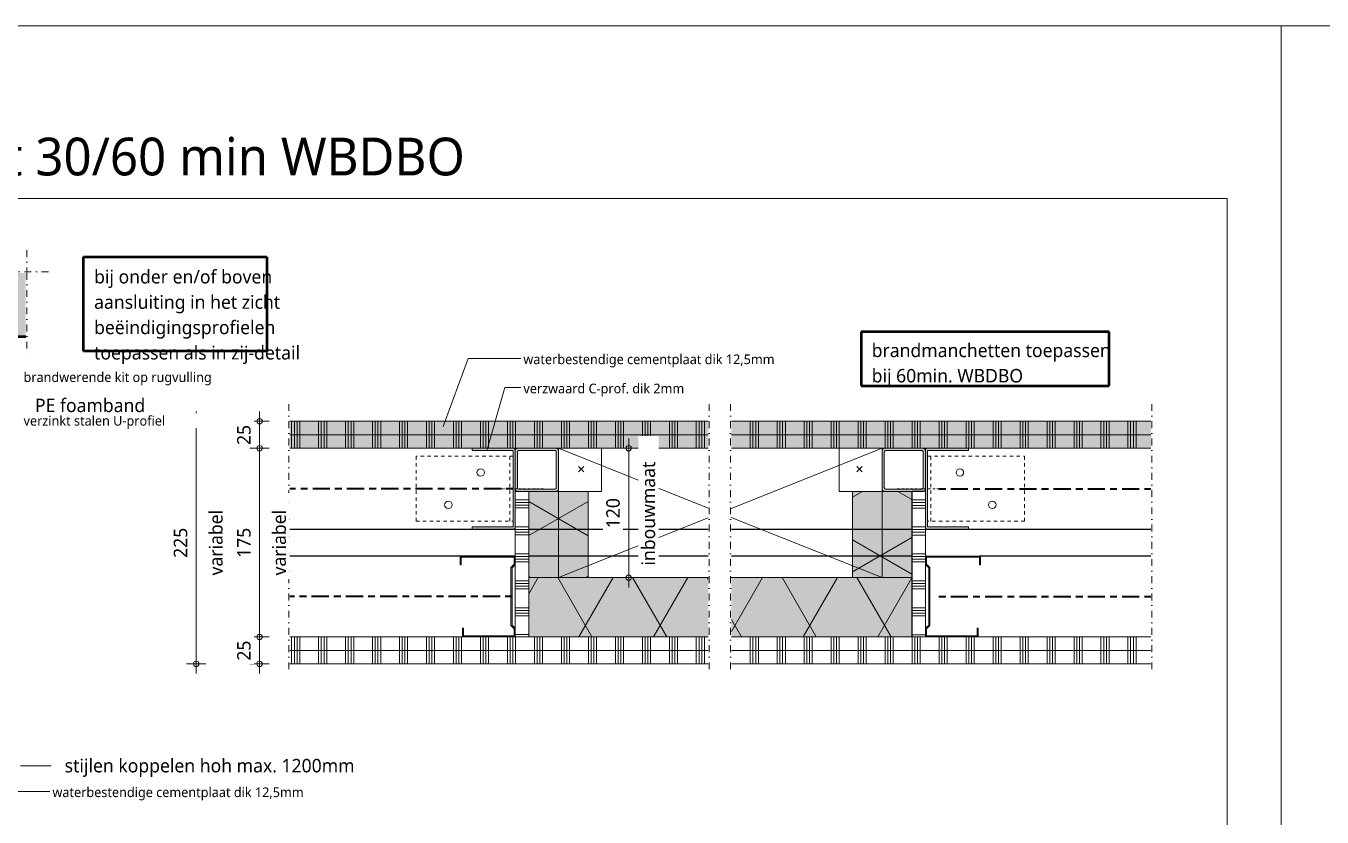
# Model space of a CAD drawing. Header units: millimetres. Extents: x -617 to 12931, y -7813 to -1363.
# Drawn here: x 348 to 1549, y -5577 to -4843 of the extents above; entities that cross this region are included whole.
import ezdxf

# ---------------------------------------------------------------- set-up
doc = ezdxf.new("R2010")
doc.units = ezdxf.units.MM
for name, pattern in [('Center', [31.75, 6.35, -4.7625, 15.875, -4.7625]), ('Dash', [6.35, 3.175, -3.175]), ('Dash dot', [15.875, 6.35, -4.7625, 0, -4.7625]), ('Streep-stip _ detail', [4, 2, -1, 0, -1])]:
    doc.linetypes.add(name, pattern=pattern)
for name, color, linetype, lineweight in [('A-ANNO-DIMS', 211, 'Continuous', 13), ('A-ANNO-DIMS-5', 211, 'Continuous', 13), ('A-ANNO-IDEN', 131, 'Continuous', 18), ('A-DETL', 90, 'Continuous', 13), ('A-DETL-CNTR', 5, 'Center', 35), ('A-DETL-GENF', 92, 'Continuous', 18), ('A-DETL-GENF-HDLN', 1, 'Dash', 18), ('A-DETL-MBND', 5, 'Continuous', 25), ('G-ANNO-TEXT', 231, 'Continuous', 13)]:
    doc.layers.add(name, color=color, linetype=linetype, lineweight=lineweight)
doc.styles.add('Segoe UI_2', font='segoeui.ttf', dxfattribs={"height": 9})
doc.styles.add('Segoe UI_3', font='segoeui.ttf', dxfattribs={"height": 12.5})
doc.styles.add('Segoe UI_6', font='segoeui.ttf', dxfattribs={"height": 35})
doc.dimstyles.new('2_5_mm', dxfattribs={"dimscale": 304.8, "dimtxt": 13.092049, "dimasz": 0.016404, "dimexe": 0.029528, "dimexo": 0.0625, "dimgap": 0.014764, "dimtad": 1, "dimdec": 0, "dimzin": 0, "dimdsep": 46, "dimtxsty": 'Segoe UI_3', "dimblk1": 'DOTBLANK', "dimblk2": 'DOTBLANK', "dimsah": 1, "dimcen": 0.09, "dimdle": 0.029528, "dimazin": 0, "dimtfac": 1, "dimtdec": 4, "dimtix": 1, "dimtmove": 0, "dimatfit": 3, "dimfxl": 0.029528, "dimfxlon": 1, "dimtvp": 1, "dimtfill": 1, "dimtolj": 1, "dimtzin": 0, "dimarcsym": 2})
pattern_1 = [(60, (0, 60.8), (-51.962, 30), []), (120, (0, 60.8), (-51.962, -30), [])]

# ---------------------------------------------------------------- blocks, each defined once
blk = doc.blocks.new('42 isolatie - Type 1-V3-22_1 Principedetails metalstud')
at = {"layer": 'A-DETL-GENF'}
h = blk.add_hatch(color=256, dxfattribs=at)
h.paths.add_polyline_path([(355.3, 0.8), (355.3, 55.8), (188, 55.8), (188, 0.8), (341.6, 0.8)])
h.paths.add_polyline_path([(106.5, 0.8), (166.5, 0.8), (166.5, 55.8), (0.3, 55.8), (0.3, 0.8), (55.3, 0.8)])
at = {"layer": 'A-DETL-GENF', "lineweight": 13}
h = blk.add_hatch(dxfattribs=at)
h.set_pattern_fill('FP_1', color=256, style=0, pattern_type=2)
h.set_pattern_definition(pattern_1)
h.paths.add_polyline_path([(355.3, 0.8), (355.3, 55.8), (188, 55.8), (188, 0.8), (341.6, 0.8)])
h.paths.add_polyline_path([(106.5, 0.8), (166.5, 0.8), (166.5, 55.8), (0.3, 55.8), (0.3, 0.8), (55.3, 0.8)])
at = {"layer": 'A-DETL-GENF'}
for p, q in [((55.3, 55.8), (0.3, 55.8)), ((0.3, 55.8), (0.3, 0.8)), ((0.3, 55.8), (0.3, 0.8)), ((166.5, 55.8), (55.3, 55.8)), ((166.5, 55.8), (55.3, 55.8)), ((300.3, 55.8), (188, 55.8)), ((300.3, 55.8), (188, 55.8)), ((355.3, 55.8), (300.3, 55.8)), ((355.3, 0.8), (355.3, 55.8)), ((355.3, 0.8), (355.3, 55.8)), ((0.3, 0.8), (166.5, 0.8)), ((188, 0.8), (355.3, 0.8))]:
    blk.add_line(p, q, dxfattribs=at)
blk = doc.blocks.new('42 isolatie - Type 1-3760059-22_1 Principedetails metalstud')
at = {"layer": 'A-DETL-GENF'}
blk.add_hatch(color=256, dxfattribs=at).paths.add_polyline_path([(80.3, 55.8), (0.3, 55.8), (0.3, 0.8), (80.3, 0.8), (80.3, 38.7)])
at = {"layer": 'A-DETL-GENF', "lineweight": 13}
h = blk.add_hatch(dxfattribs=at)
h.set_pattern_fill('FP_1', color=256, style=0, pattern_type=2)
h.set_pattern_definition(pattern_1)
h.paths.add_polyline_path([(80.3, 55.8), (0.3, 55.8), (0.3, 0.8), (80.3, 0.8), (80.3, 38.7)])
at = {"layer": 'A-DETL-GENF'}
for p, q in [((80.3, 55.8), (0.3, 55.8)), ((0.3, 55.8), (0.3, 26.3)), ((80.3, 55.8), (0.3, 55.8)), ((0.3, 55.8), (0.3, 26.3)), ((80.3, 0.8), (80.3, 55.8)), ((80.3, 0.8), (80.3, 55.8)), ((0.3, 26.3), (0.3, 0.8)), ((0.3, 0.8), (80.3, 0.8))]:
    blk.add_line(p, q, dxfattribs=at)
blk = doc.blocks.new('42 isolatie - Type 1-3760060-22_1 Principedetails metalstud')
at = {"layer": 'A-DETL-GENF'}
blk.add_hatch(color=256, dxfattribs=at).paths.add_polyline_path([(80.3, -55.8), (80.3, -0.8), (0.3, -0.8), (0.3, -55.8)])
at = {"layer": 'A-DETL-GENF', "lineweight": 13}
h = blk.add_hatch(dxfattribs=at)
h.set_pattern_fill('FP_2', color=256, style=0, pattern_type=2)
h.set_pattern_definition([(300, (0, -60.8), (-51.96, -30), []), (240, (0, -60.8), (-51.96, 30), [])])
h.paths.add_polyline_path([(80.3, -55.8), (80.3, -0.8), (0.3, -0.8), (0.3, -55.8)])
at = {"layer": 'A-DETL-GENF'}
for p, q in [((80.3, -0.8), (0.3, -0.8)), ((0.3, -0.8), (0.3, -26.3)), ((80.3, -0.8), (0.3, -0.8)), ((80.3, -55.8), (80.3, -0.8)), ((80.3, -55.8), (80.3, -0.8)), ((0.3, -26.3), (0.3, -55.8)), ((0.3, -26.3), (0.3, -55.8)), ((0.3, -55.8), (80.3, -55.8)), ((0.3, -55.8), (80.3, -55.8))]:
    blk.add_line(p, q, dxfattribs=at)
blk = doc.blocks.new('20 klos p - Achterliggend-4383761-22_1 Principedetails metalstud')
at = {"layer": 'A-DETL-GENF'}
for p, q in [((0, 120), (0, 118)), ((0, 120), (138.8, 64.5)), ((160.2, 64.1), (300, 120)), ((300, 118), (300, 120)), ((0, 82), (0, 0)), ((300, 0), (300, 82)), ((0, 0), (138.8, 55.5)), ((160.2, 55.9), (300, 0)), ((0, 0), (138.8, 0)), ((160.2, 0), (300, 0))]:
    blk.add_line(p, q, dxfattribs=at)
blk = doc.blocks.new('40  gipsplaat - vochtbestendig D12_5-V388-22_1 Principedetails metalstud')
at = {"layer": 'A-DETL-GENF'}
h = blk.add_hatch(color=256, dxfattribs=at)
h.paths.add_polyline_path([(798.9, 0), (799, 0), (799, 12.5), (410.3, 12.5), (410.3, 0), (630, 0)])
h.paths.add_polyline_path([(388.8, 0), (388.8, 12.5), (1, 12.5), (1, 0), (328.7, 0)])
at = {"layer": 'A-DETL-GENF', "lineweight": 13}
h = blk.add_hatch(dxfattribs=at)
h.set_pattern_fill('FP_486', color=256, style=0, pattern_type=2)
h.set_pattern_definition([(90, (-581.146, 5234.758), (-25, 1e-15), []), (90, (-578.646, 5234.758), (-25, 1e-15), []), (90, (-576.146, 5234.758), (-25, 1e-15), []), (90, (-573.646, 5234.758), (-25, 1e-15), [])])
h.paths.add_polyline_path([(799, 0), (799, 12.5), (410.3, 12.5), (410.3, 0), (798.9, 0)])
h.paths.add_polyline_path([(328.7, 0), (388.8, 0), (388.8, 12.5), (1, 12.5), (1, 0), (248.5, 0)])
at = {"layer": 'A-DETL-GENF'}
for p, q in [((388.8, 12.5), (1, 12.5)), ((799, 12.5), (410.3, 12.5)), ((1, 0), (170, 0)), ((1, 0), (170, 0)), ((170, 0), (209, 0)), ((209, 0), (212, 0)), ((209, 0), (212, 0)), ((212, 0), (248, 0)), ((248, 0), (388.8, 0)), ((248, 0), (388.8, 0)), ((410.3, 0), (552, 0)), ((410.3, 0), (552, 0)), ((552, 0), (588, 0)), ((588, 0), (591, 0)), ((588, 0), (591, 0)), ((591, 0), (630, 0)), ((630, 0), (799, 0)), ((630, 0), (799, 0))]:
    blk.add_line(p, q, dxfattribs=at)
blk = doc.blocks.new('40  gipsplaat - vochtbestendig D12_5-V389-22_1 Principedetails metalstud')
at = {"layer": 'A-DETL-GENF'}
h = blk.add_hatch(color=256, dxfattribs=at)
h.paths.add_polyline_path([(798.9, 0), (799, 0), (799, 12.5), (410.3, 12.5), (410.3, 0), (563.8, 0)])
h.paths.add_polyline_path([(328.7, 0), (388.8, 0), (388.8, 12.5), (1, 12.5), (1, 0), (93.7, 0)])
at = {"layer": 'A-DETL-GENF', "lineweight": 13}
h = blk.add_hatch(dxfattribs=at)
h.set_pattern_fill('FP_487', color=256, style=0, pattern_type=2)
h.set_pattern_definition([(90, (-581.146, 5222.258), (-25, 1e-15), []), (90, (-578.646, 5222.258), (-25, 1e-15), []), (90, (-576.146, 5222.258), (-25, 1e-15), []), (90, (-573.646, 5222.258), (-25, 1e-15), [])])
h.paths.add_polyline_path([(798.9, 0), (799, 0), (799, 12.5), (410.3, 12.5), (410.3, 0), (563.8, 0)])
h.paths.add_polyline_path([(328.7, 0), (388.8, 0), (388.8, 12.5), (1, 12.5), (1, 0), (93.7, 0)])
at = {"layer": 'A-DETL-GENF'}
for p, q in [((388.8, 12.5), (1, 12.5)), ((388.8, 12.5), (1, 12.5)), ((799, 12.5), (410.3, 12.5)), ((799, 12.5), (410.3, 12.5)), ((1, 0), (388.8, 0)), ((1, 0), (388.8, 0)), ((410.3, 0), (799, 0)), ((410.3, 0), (799, 0))]:
    blk.add_line(p, q, dxfattribs=at)
blk = doc.blocks.new('40  gipsplaat - D12_5-V390-22_1 Principedetails metalstud')
at = {"layer": 'A-DETL-GENF', "lineweight": 13}
h = blk.add_hatch(dxfattribs=at)
h.set_pattern_fill('FP_488', color=256, style=0, pattern_type=2)
h.set_pattern_definition([(90, (-581.146, 5434.758), (-25, 1e-15), []), (90, (-578.646, 5434.758), (-25, 1e-15), []), (90, (-576.146, 5434.758), (-25, 1e-15), []), (90, (-573.646, 5434.758), (-25, 1e-15), [])])
h.paths.add_polyline_path([(798.9, 0), (799, 0), (799, 12.5), (410.3, 12.5), (410.3, 0), (681.4, 0)])
h.paths.add_polyline_path([(211.2, 0), (388.8, 0), (388.8, 12.5), (1, 12.5), (1, 0), (93.7, 0)])
at = {"layer": 'A-DETL-GENF'}
for p, q in [((388.8, 12.5), (1, 12.5)), ((799, 12.5), (410.3, 12.5)), ((1, 0), (388.8, 0)), ((1, 0), (388.8, 0)), ((410.3, 0), (799, 0)), ((410.3, 0), (799, 0))]:
    blk.add_line(p, q, dxfattribs=at)
blk = doc.blocks.new('40  gipsplaat - D12_5-V391-22_1 Principedetails metalstud')
at = {"layer": 'A-DETL-GENF', "lineweight": 13}
h = blk.add_hatch(dxfattribs=at)
h.set_pattern_fill('FP_489', color=256, style=0, pattern_type=2)
h.set_pattern_definition([(90, (-581.146, 5422.258), (-25, 1e-15), []), (90, (-578.646, 5422.258), (-25, 1e-15), []), (90, (-576.146, 5422.258), (-25, 1e-15), []), (90, (-573.646, 5422.258), (-25, 1e-15), [])])
h.paths.add_polyline_path([(798.9, 0), (799, 0), (799, 12.5), (410.3, 12.5), (410.3, 0), (681.4, 0)])
h.paths.add_polyline_path([(388.8, 0), (388.8, 12.5), (1, 12.5), (1, 0), (328.7, 0)])
at = {"layer": 'A-DETL-GENF'}
for p, q in [((162, 12.5), (1, 12.5)), ((162, 12.5), (1, 12.5)), ((170, 12.5), (162, 12.5)), ((209, 12.5), (170, 12.5)), ((210, 12.5), (209, 12.5)), ((210, 12.5), (209, 12.5)), ((222.5, 12.5), (210, 12.5)), ((388.8, 12.5), (222.5, 12.5)), ((388.8, 12.5), (222.5, 12.5)), ((577.8, 12.5), (410.3, 12.5)), ((577.8, 12.5), (410.3, 12.5)), ((590.3, 12.5), (577.8, 12.5)), ((591, 12.5), (590.3, 12.5)), ((591, 12.5), (590.3, 12.5)), ((630, 12.5), (591, 12.5)), ((638, 12.5), (630, 12.5)), ((799, 12.5), (638, 12.5)), ((799, 12.5), (638, 12.5)), ((1, 0), (388.8, 0)), ((1, 0), (388.8, 0)), ((410.3, 0), (799, 0)), ((410.3, 0), (799, 0))]:
    blk.add_line(p, q, dxfattribs=at)
blk = doc.blocks.new('22 verzwaard metalstud profiel - 75 mm-V368-22_1 Principedetails metalstud')
at = {"layer": 'A-DETL-GENF'}
blk.add_hatch(color=256, dxfattribs=at).paths.add_polyline_path([(37.5, -8.3), (37.5, -1), (36.5, 0), (-36.5, 0), (-37.5, -1), (-37.5, -40), (-35.5, -40), (-35.5, -2), (35.5, -2), (35.5, -40), (37.5, -40)])
for p, q in [((-36.5, 0), (-37.5, -1)), ((-37.5, -1), (-36.5, 0)), ((-35.5, 0), (-36.5, 0)), ((-35.5, 0), (-36.5, 0)), ((2.5, 0), (0.5, 0)), ((2.5, 0), (0.5, 0)), ((37.5, -1), (36.5, 0)), ((-37.5, -1), (-37.5, -40)), ((-37.5, -40), (-37.5, -1)), ((-35.5, -2), (35.5, -2)), ((-35.5, -40), (-35.5, -2)), ((-35.5, -40), (-35.5, -2)), ((-35.5, -2), (35.5, -2)), ((35.5, -2), (35.5, -40)), ((35.5, -40), (35.5, -2)), ((37.5, -1), (36.5, 0)), ((37.5, -40), (37.5, -1)), ((37.5, -40), (37.5, -1)), ((-37.5, -40), (-35.5, -40)), ((-37.5, -40), (-35.5, -40)), ((35.5, -40), (37.5, -40)), ((35.5, -40), (37.5, -40))]:
    blk.add_line(p, q, dxfattribs=at)
blk = doc.blocks.new('22 metalstud profiel - 75 mm vert-V369-22_1 Principedetails metalstud')
at = {"layer": 'A-DETL-GENF'}
blk.add_hatch(color=256, dxfattribs=at).paths.add_polyline_path([(37.5, -1), (36.5, 0), (29.5, 0), (26.5, -3), (-26.5, -3), (-29.5, 0), (-36.5, 0), (-37.5, -1), (-37.5, -50), (-36.5, -51), (-29.5, -51), (-29.5, -50), (-36.5, -50), (-36.5, -1), (-29.9, -1), (-26.9, -4), (26.9, -4), (29.9, -1), (36.5, -1), (36.5, -48), (29.5, -48), (29.5, -49), (36.5, -49), (37.5, -48)])
for p, q in [((-36.5, 0), (-37.5, -1)), ((-26.5, -3), (-29.5, 0)), ((29.5, 0), (26.5, -3)), ((37.5, -1), (36.5, 0)), ((-37.5, -1), (-37.5, -50)), ((-36.5, -50), (-36.5, -1)), ((-36.5, -1), (-29.9, -1)), ((-29.9, -1), (-26.9, -4)), ((-26.9, -4), (26.9, -4)), ((26.5, -3), (-26.5, -3)), ((26.9, -4), (29.9, -1)), ((29.9, -1), (36.5, -1)), ((36.5, -1), (36.5, -48)), ((37.5, -48), (37.5, -1)), ((36.5, -48), (29.5, -48)), ((29.5, -48), (29.5, -49)), ((36.5, -49), (37.5, -48)), ((-37.5, -50), (-36.5, -51)), ((-29.5, -50), (-36.5, -50)), ((-36.5, -51), (-29.5, -51)), ((-29.5, -51), (-29.5, -50)), ((29.5, -49), (36.5, -49))]:
    blk.add_line(p, q, dxfattribs=at)
blk = doc.blocks.new('22 verzwaard metalstud profiel - 75 mm-V370-22_1 Principedetails metalstud')
at = {"layer": 'A-DETL-GENF'}
blk.add_hatch(color=256, dxfattribs=at).paths.add_polyline_path([(37.5, 1), (37.5, 40), (35.5, 40), (35.5, 2), (-35.5, 2), (-35.5, 40), (-37.5, 40), (-37.5, 1), (-36.5, 0), (2.5, 0), (2.5, 0.3), (36.8, 0.3)])
for p, q in [((-35.5, 40), (-37.5, 40)), ((-37.5, 40), (-37.5, 1)), ((-37.5, 40), (-37.5, 1)), ((-37.5, 40), (-35.5, 40)), ((-35.5, 2), (-35.5, 40)), ((-35.5, 40), (-35.5, 2)), ((37.5, 40), (35.5, 40)), ((35.5, 40), (35.5, 2)), ((35.5, 40), (35.5, 2)), ((35.5, 40), (37.5, 40)), ((37.5, 1), (37.5, 40)), ((37.5, 40), (37.5, 1)), ((-37.5, 1), (-36.5, 0)), ((-37.5, 1), (-36.5, 0)), ((-36.5, 0), (-35.5, 0)), ((-35.5, 0), (-36.5, 0)), ((35.5, 2), (-35.5, 2)), ((-35.5, 2), (35.5, 2)), ((0.5, 0), (2.5, 0)), ((2.5, 0), (0.5, 0)), ((36.8, 0.3), (37.5, 1)), ((37.5, 1), (36.8, 0.3))]:
    blk.add_line(p, q, dxfattribs=at)
blk = doc.blocks.new('00 afbreeklijn 1 s l - Type 1-2338425-22_1 Principedetails metalstud')
at = {"layer": 'A-DETL-GENF', "linetype": 'Dash dot'}
blk.add_line((230, 0), (-20, 0), dxfattribs=at)
blk = doc.blocks.new('00 afbreeklijn 1 s l - Type 1-2338426-22_1 Principedetails metalstud')
at = {"layer": 'A-DETL-GENF', "linetype": 'Dash dot'}
blk.add_line((230, 0), (-20, 0), dxfattribs=at)
blk = doc.blocks.new('40  gipsplaat - D12_5-V406-22_1 Principedetails metalstud')
at = {"layer": 'A-DETL-GENF', "lineweight": 13}
h = blk.add_hatch(dxfattribs=at)
h.set_pattern_fill('FP_504', color=256, style=0, pattern_type=2)
h.set_pattern_definition([(90, (-5284.808, -813.646), (-25, 1e-15), []), (90, (-5287.308, -813.646), (-25, 1e-15), []), (90, (-5289.808, -813.646), (-25, 1e-15), []), (90, (-5292.308, -813.646), (-25, 1e-15), [])])
h.paths.add_polyline_path([(135, -11.3), (135, 0), (0, 0), (0, -12.5), (135, -12.5)])
at = {"layer": 'A-DETL-GENF'}
for p, q in [((135, 0), (0, 0)), ((0, 0), (0, -12.5)), ((135, 0), (0, 0)), ((0, 0), (0, -12.5)), ((135, -12.5), (135, 0)), ((135, -12.5), (135, 0)), ((0, -12.5), (135, -12.5)), ((0, -12.5), (135, -12.5))]:
    blk.add_line(p, q, dxfattribs=at)
blk = doc.blocks.new('40  gipsplaat - D12_5-V407-22_1 Principedetails metalstud')
at = {"layer": 'A-DETL-GENF', "lineweight": 13}
h = blk.add_hatch(dxfattribs=at)
h.set_pattern_fill('FP_505', color=256, style=0, pattern_type=2)
h.set_pattern_definition([(90, (-5284.723, -1168.914), (-25, 1e-15), []), (90, (-5287.223, -1168.914), (-25, 1e-15), []), (90, (-5289.723, -1168.914), (-25, 1e-15), []), (90, (-5292.223, -1168.914), (-25, 1e-15), [])])
h.paths.add_polyline_path([(135, 12.2), (135, 12.5), (134.3, 12.5), (134, 12.2), (127, 12.2), (126.8, 12.5), (68.3, 12.5), (68, 12.2), (61, 12.2), (60.8, 12.5), (0, 12.5), (0, 0), (135, 0)])
at = {"layer": 'A-DETL-GENF'}
for p, q in [((60.8, 12.5), (0, 12.5)), ((0, 12.5), (0, 10.7)), ((60.8, 12.5), (0, 12.5)), ((0, 12.5), (0, 10.7)), ((126.8, 12.5), (68.3, 12.5)), ((126.8, 12.5), (68.3, 12.5)), ((135, 12.5), (134.3, 12.5)), ((135, 12.5), (134.3, 12.5)), ((135, 0), (135, 12.5)), ((135, 0), (135, 12.5)), ((0, 10.7), (0, 0)), ((0, 0), (135, 0)), ((0, 0), (135, 0))]:
    blk.add_line(p, q, dxfattribs=at)
blk = doc.blocks.new('22 metalstud profiel - 75 mm vert-4394546-22_1 Principedetails metalstud')
at = {"layer": 'A-DETL-GENF'}
blk.add_hatch(color=256, dxfattribs=at).paths.add_polyline_path([(-37.5, 50), (-37.5, 1), (-36.5, 0), (-29.5, 0), (-26.5, 3), (26.5, 3), (29.5, 0), (36.5, 0), (37.5, 1), (37.5, 48), (36.5, 49), (29.5, 49), (29.5, 48), (36.5, 48), (36.5, 1), (29.9, 1), (26.9, 4), (-26.9, 4), (-29.9, 1), (-36.5, 1), (-36.5, 50), (-29.5, 50), (-29.5, 51), (-36.5, 51)])
for p, q in [((-36.5, 51), (-37.5, 50)), ((-37.5, 50), (-37.5, 1)), ((-29.5, 51), (-36.5, 51)), ((-36.5, 1), (-36.5, 50)), ((-36.5, 50), (-29.5, 50)), ((-29.5, 50), (-29.5, 51)), ((36.5, 49), (29.5, 49)), ((29.5, 49), (29.5, 48)), ((37.5, 48), (36.5, 49)), ((29.5, 48), (36.5, 48)), ((36.5, 48), (36.5, 1)), ((37.5, 1), (37.5, 48)), ((-37.5, 1), (-36.5, 0)), ((-29.9, 1), (-36.5, 1)), ((-36.5, 0), (-29.5, 0)), ((-26.9, 4), (-29.9, 1)), ((-29.5, 0), (-26.5, 3)), ((26.9, 4), (-26.9, 4)), ((-26.5, 3), (26.5, 3)), ((26.5, 3), (29.5, 0)), ((29.9, 1), (26.9, 4)), ((29.5, 0), (36.5, 0)), ((36.5, 1), (29.9, 1)), ((36.5, 0), (37.5, 1))]:
    blk.add_line(p, q, dxfattribs=at)
blk = doc.blocks.new('28 kokerprofiel - 40x40x2-4433244-22_1 Principedetails metalstud')
at = {"layer": 'A-DETL-GENF', "linetype": 'Dash'}
h = blk.add_hatch(color=256, dxfattribs=at)
h.paths.add_polyline_path([(18, -20), (18.5, -19.9), (19, -19.7), (19.4, -19.4), (19.7, -19), (19.9, -18.5), (20, -18), (20, 18), (19.9, 18.5), (19.7, 19), (19.4, 19.4), (19, 19.7), (18.5, 19.9), (18, 20), (-18, 20), (-18.5, 19.9), (-19, 19.7), (-19.4, 19.4), (-19.7, 19), (-19.9, 18.5), (-20, 18), (-20, -18), (-19.9, -18.5), (-19.7, -19), (-19.4, -19.4), (-19, -19.7), (-18.5, -19.9), (-18, -20)])
h.paths.add_polyline_path([(16.5, -18), (-16.9, -17.9), (-17.3, -17.8), (-17.6, -17.6), (-17.8, -17.3), (-17.9, -16.9), (-18, -16.5), (-17.9, 16.9), (-17.8, 17.2), (-17.6, 17.6), (-17.3, 17.8), (-16.9, 17.9), (-16.5, 18), (16.9, 17.9), (17.2, 17.8), (17.6, 17.6), (17.8, 17.2), (17.9, 16.9), (18, 16.5), (17.9, -16.9), (17.8, -17.3), (17.6, -17.6), (17.2, -17.8), (16.8, -18)])
at = {"layer": 'A-DETL-GENF'}
for p, q in [((-20, 18), (-20, -18)), ((18, 20), (-18, 20)), ((-18, -16.5), (-18, 16.5)), ((-16.5, 18), (16.5, 18)), ((18, 16.5), (18, -16.5)), ((20, -18), (20, 18)), ((-18, -20), (18, -20)), ((16.5, -18), (-16.5, -18))]:
    blk.add_line(p, q, dxfattribs=at)
for centre, radius, start, end in [((-18, 18), 2, 90, 180), ((-16.5, 16.5), 1.5, 90, 180), ((16.5, 16.5), 1.5, 360, 90), ((18, 18), 2, 360, 90), ((-18, -18), 2, 180, 270), ((-16.5, -16.5), 1.5, 180, 270), ((16.5, -16.5), 1.5, 270, 0), ((18, -18), 2, 270, 360)]:
    blk.add_arc(centre, radius, start, end, dxfattribs=at)
at = {"layer": 'A-DETL-GENF-HDLN'}
for p, q in [((-20, -18), (-20, 18)), ((-18, 20), (18, 20)), ((-18, -16.5), (-18, 16.5)), ((-16.5, 18), (16.5, 18)), ((18, 16.5), (18, -16.5)), ((20, 18), (20, -18)), ((18, -20), (-18, -20)), ((16.5, -18), (-16.5, -18))]:
    blk.add_line(p, q, dxfattribs=at)
for centre, radius, start, end in [((-18, 18), 2, 90, 180), ((-16.5, 16.5), 1.5, 90, 180), ((16.5, 16.5), 1.5, 360, 90), ((18, 18), 2, 360, 90), ((-18, -18), 2, 180, 270), ((-16.5, -16.5), 1.5, 180, 270), ((16.5, -16.5), 1.5, 270, 0), ((18, -18), 2, 270, 0)]:
    blk.add_arc(centre, radius, start, end, dxfattribs=at)
blk = doc.blocks.new('30 L-anker plat a e - 90x60-4462557-22_1 Principedetails metalstud')
at = {"layer": 'A-DETL-GENF', "linetype": 'Streep-stip _ detail', "lineweight": 13}
blk.add_line((5, -15), (5, 30), dxfattribs=at)
at = {"layer": 'A-DETL-GENF', "linetype": 'Dash'}
for p, q in [((-25, -90), (-25, 0)), ((35, 0), (-25, 0)), ((35, 0), (35, -90)), ((35, -3), (-25, -3)), ((35, -90), (-25, -90))]:
    blk.add_line(p, q, dxfattribs=at)
at = {"layer": 'A-DETL-GENF', "lineweight": 13}
for centre in [(20, -30), (-10, -60)]:
    blk.add_circle(centre, 3.5, dxfattribs=at)
blk = doc.blocks.new('23 vloerweergave - 23 DI vloerweergave s e-V411-22_1 Principedetails metalstud')
at = {"layer": 'A-DETL-GENF', "linetype": 'Dash dot'}
blk.add_hatch(color=256, dxfattribs=at).paths.add_polyline_path([(90.5, 0), (143, 0), (143, 59), (-143, 59), (-143, 0), (89.5, 0)])
for p, q in [((-144, 80), (-144, -20)), ((144, 80), (144, 61)), ((-145, 60), (-164, 60)), ((164, 60), (-143, 60)), ((144, 59), (144, -20))]:
    blk.add_line(p, q, dxfattribs=at)
at = {"layer": 'A-DETL-GENF', "lineweight": 50}
for p, q in [((-143, 0), (-112.2, 0)), ((-89.9, 0), (90.5, 0)), ((112.8, 0), (143, 0))]:
    blk.add_line(p, q, dxfattribs=at)
blk = doc.blocks.new('30 L-anker plat a e - 90x60-2057174-22_1 Principedetails metalstud')
at = {"layer": 'A-DETL-GENF', "linetype": 'Dash'}
for p, q in [((35, 90), (-25, 90)), ((-25, 90), (-25, 0)), ((35, 0), (35, 90)), ((35, 3), (-25, 3)), ((35, 0), (-25, 0))]:
    blk.add_line(p, q, dxfattribs=at)
at = {"layer": 'A-DETL-GENF', "linetype": 'Streep-stip _ detail', "lineweight": 13}
blk.add_line((5, 15), (5, -30), dxfattribs=at)
at = {"layer": 'A-DETL-GENF', "lineweight": 13}
for centre in [(-10, 60), (20, 30)]:
    blk.add_circle(centre, 3.5, dxfattribs=at)
blk = doc.blocks.new('00 afbreeklijn 1 s l - Type 1-2338424-22_1 Principedetails metalstud')
at = {"layer": 'A-DETL-GENF', "linetype": 'Dash dot'}
for p, q in [((230, 0), (-20, 0)), ((230, -19.5), (-20, -19.5))]:
    blk.add_line(p, q, dxfattribs=at)
blk = doc.blocks.new('DIMBLOCK228-22_1 Principedetails metalstud')
at = {"layer": 'A-ANNO-DIMS-5'}
for p, q in [((564.1, -5200.8), (564.1, -5234.8)), ((564.1, -5209.8), (555.1, -5209.8)), ((564.1, -5209.8), (573.1, -5209.8)), ((564.1, -5234.8), (555.1, -5234.8)), ((564.1, -5234.8), (573.1, -5234.8))]:
    blk.add_line(p, q, dxfattribs=at)
for centre in [(564.1, -5209.8), (564.1, -5234.8)]:
    blk.add_circle(centre, 2.5, dxfattribs=at)
at = {"layer": 'A-ANNO-DIMS-5', "color": 0, "insert": (543.3, -5231.8), "char_height": 12.5, "width": 22.852, "attachment_point": 1, "rotation": 90, "line_spacing_factor": 1.142579, "style": 'Segoe UI_3', "bg_fill": 3, "box_fill_scale": 1.25, "bg_fill_color": 9, "bg_fill_true_color": 13158600, "bg_fill_transparency": 0}
blk.add_mtext('25', dxfattribs=at)
blk = doc.blocks.new('_DotBlank')
at = {"color": 0, "linetype": 'ByBlock', "lineweight": -2}
blk.add_line((-0.5, 0), (-1, 0), dxfattribs=at)
blk.add_circle((0, 0), 0.5, dxfattribs=at)
blk = doc.blocks.new('DIMBLOCK229-22_1 Principedetails metalstud')
at = {"layer": 'A-ANNO-DIMS-5'}
for p, q in [((564.1, -5234.8), (555.1, -5234.8)), ((564.1, -5234.8), (564.1, -5409.8)), ((564.1, -5234.8), (573.1, -5234.8)), ((564.1, -5409.8), (555.1, -5409.8)), ((564.1, -5409.8), (573.1, -5409.8))]:
    blk.add_line(p, q, dxfattribs=at)
for centre in [(564.1, -5234.8), (564.1, -5409.8)]:
    blk.add_circle(centre, 2.5, dxfattribs=at)
at = {"layer": 'A-ANNO-DIMS-5', "color": 0, "insert": (576.1, -5352.8), "char_height": 12.5, "width": 73.411, "attachment_point": 1, "rotation": 90, "line_spacing_factor": 1.142579, "style": 'Segoe UI_3', "bg_fill": 3, "box_fill_scale": 1.25, "bg_fill_color": 9, "bg_fill_true_color": 13158600, "bg_fill_transparency": 0}
blk.add_mtext('variabel', dxfattribs=at)
at = {"layer": 'A-ANNO-DIMS-5', "color": 0, "insert": (543.3, -5336.5), "char_height": 12.5, "width": 34.277, "attachment_point": 1, "rotation": 90, "line_spacing_factor": 1.142579, "style": 'Segoe UI_3', "bg_fill": 3, "box_fill_scale": 1.25, "bg_fill_color": 9, "bg_fill_true_color": 13158600, "bg_fill_transparency": 0}
blk.add_mtext('175', dxfattribs=at)
blk = doc.blocks.new('DIMBLOCK230-22_1 Principedetails metalstud')
at = {"layer": 'A-ANNO-DIMS-5'}
for p, q in [((564.1, -5409.8), (555.1, -5409.8)), ((564.1, -5409.8), (564.1, -5443.8)), ((564.1, -5409.8), (573.1, -5409.8)), ((564.1, -5434.8), (555.1, -5434.8)), ((564.1, -5434.8), (573.1, -5434.8))]:
    blk.add_line(p, q, dxfattribs=at)
for centre in [(564.1, -5409.8), (564.1, -5434.8)]:
    blk.add_circle(centre, 2.5, dxfattribs=at)
at = {"layer": 'A-ANNO-DIMS-5', "color": 0, "insert": (543.3, -5431.8), "char_height": 12.5, "width": 22.852, "attachment_point": 1, "rotation": 90, "line_spacing_factor": 1.142579, "style": 'Segoe UI_3', "bg_fill": 3, "box_fill_scale": 1.25, "bg_fill_color": 9, "bg_fill_true_color": 13158600, "bg_fill_transparency": 0}
blk.add_mtext('25', dxfattribs=at)
blk = doc.blocks.new('DIMBLOCK231-22_1 Principedetails metalstud')
at = {"layer": 'A-ANNO-DIMS-5'}
for p, q in [((505.4, -5443.8), (505.4, -5200.8)), ((505.4, -5209.8), (496.4, -5209.8)), ((505.4, -5209.8), (514.4, -5209.8)), ((505.4, -5434.8), (496.4, -5434.8)), ((505.4, -5434.8), (514.4, -5434.8))]:
    blk.add_line(p, q, dxfattribs=at)
for centre in [(505.4, -5209.8), (505.4, -5434.8)]:
    blk.add_circle(centre, 2.5, dxfattribs=at)
at = {"layer": 'A-ANNO-DIMS-5', "color": 0, "insert": (517.4, -5352.8), "char_height": 12.5, "width": 73.411, "attachment_point": 1, "rotation": 90, "line_spacing_factor": 1.142579, "style": 'Segoe UI_3', "bg_fill": 3, "box_fill_scale": 1.25, "bg_fill_color": 9, "bg_fill_true_color": 13158600, "bg_fill_transparency": 0}
blk.add_mtext('variabel', dxfattribs=at)
at = {"layer": 'A-ANNO-DIMS-5', "color": 0, "insert": (484.6, -5336.5), "char_height": 12.5, "width": 34.277, "attachment_point": 1, "rotation": 90, "line_spacing_factor": 1.142579, "style": 'Segoe UI_3', "bg_fill": 3, "box_fill_scale": 1.25, "bg_fill_color": 9, "bg_fill_true_color": 13158600, "bg_fill_transparency": 0}
blk.add_mtext('225', dxfattribs=at)
blk = doc.blocks.new('DIMBLOCK232-22_1 Principedetails metalstud')
at = {"layer": 'A-ANNO-DIMS-5'}
for p, q in [((906.2, -5234.8), (897.2, -5234.8)), ((906.2, -5363.8), (906.2, -5225.8)), ((906.2, -5234.8), (915.2, -5234.8)), ((906.2, -5354.8), (897.2, -5354.8)), ((906.2, -5354.8), (915.2, -5354.8))]:
    blk.add_line(p, q, dxfattribs=at)
for centre in [(906.2, -5234.8), (906.2, -5354.8)]:
    blk.add_circle(centre, 2.5, dxfattribs=at)
at = {"layer": 'A-ANNO-DIMS-5', "color": 0, "char_height": 12.5, "attachment_point": 1, "rotation": 90, "line_spacing_factor": 1.142579, "style": 'Segoe UI_3', "bg_fill": 3, "box_fill_scale": 1.25, "bg_fill_color": 9, "bg_fill_true_color": 13158600, "bg_fill_transparency": 0}
for s, insert, width in [('inbouwmaat', (918.2, -5343.6), 117.114), ('120', (885.4, -5309), 34.277)]:
    blk.add_mtext(s, dxfattribs=dict(at, insert=insert, width=width))

msp = doc.modelspace()

# ---------------------------------------------------------------- linework, layer by layer
at = {"layer": 'A-ANNO-IDEN'}
for p, q in [((734.2, -5214.5), (757.5, -5151.5)), ((757.5, -5151.5), (808.6, -5151.5)), ((775.1, -5236.1), (791.4, -5178.6)), ((791.4, -5178.6), (808.6, -5178.6)), ((310.5, -5553), (372.2, -5553))]:
    msp.add_line(p, q, dxfattribs=at)
at = {"layer": 'A-DETL', "lineweight": 18}
for p, q in [((-589.3, -4843.2), (3610.7, -4843.2)), ((1510.7, -4843.2), (1510.7, -7813.2)), ((-539.3, -5003.2), (1460.7, -5003.2)), ((1460.7, -5003.2), (1460.7, -6278.2)), ((881.1, -5234.8), (841.1, -5234.8)), ((881.1, -5274.8), (881.1, -5234.8)), ((1101.1, -5274.8), (1101.1, -5234.8)), ((1101.1, -5234.8), (1141.1, -5234.8)), ((864.6, -5251.6), (859.6, -5256.6)), ((859.6, -5251.6), (864.6, -5256.6)), ((1117.7, -5251.6), (1122.7, -5256.6)), ((1122.7, -5251.6), (1117.7, -5256.6)), ((841.1, -5274.8), (881.1, -5274.8)), ((1141.1, -5274.8), (1101.1, -5274.8))]:
    msp.add_line(p, q, dxfattribs=at)
at = {"layer": 'A-DETL', "lineweight": 50}
for p, q in [((401, -5057.2), (571, -5057.2)), ((401, -5144.7), (401, -5057.2)), ((571, -5057.2), (571, -5144.7)), ((1121.6, -5126.9), (1121.6, -5176.8)), ((1351.6, -5126.9), (1121.6, -5126.9)), ((1351.6, -5176.8), (1351.6, -5126.9)), ((571, -5144.7), (401, -5144.7)), ((1121.6, -5176.8), (1351.6, -5176.8))]:
    msp.add_line(p, q, dxfattribs=at)
at = {"layer": 'A-DETL-CNTR'}
for p, q in [((799.1, -5272.3), (592.1, -5272.3)), ((1193.6, -5272.3), (1390.1, -5272.3)), ((798.1, -5372.3), (592.1, -5372.3)), ((1193.6, -5372.3), (1390.1, -5372.3))]:
    msp.add_line(p, q, dxfattribs=at)
at = {"layer": 'A-DETL-MBND'}
for p, q in [((592.1, -5309.8), (801.1, -5309.8)), ((813.6, -5309.8), (979.9, -5309.8)), ((1001.4, -5309.8), (1168.9, -5309.8)), ((1181.4, -5309.8), (1390.1, -5309.8)), ((801.1, -5334.8), (592.1, -5334.8)), ((979.9, -5334.8), (813.6, -5334.8)), ((1168.9, -5334.8), (1001.4, -5334.8)), ((1182.2, -5334.8), (1181.4, -5334.8)), ((1390.1, -5334.8), (1231.2, -5334.8))]:
    msp.add_line(p, q, dxfattribs=at)
at = {"layer": 'G-ANNO-TEXT', "color": 250}
msp.add_line((342.6, -5529.2), (371, -5529.2), dxfattribs=at)

# ---------------------------------------------------------------- block references
at = {"layer": 'A-DETL-GENF', "linetype": 'Dash dot'}
msp.add_blockref('23 vloerweergave - 23 DI vloerweergave s e-V411-22_1 Principedetails metalstud', (204.5, -5131.2), dxfattribs=at)
for name, p, rotation in [('00 afbreeklijn 1 s l - Type 1-2338425-22_1 Principedetails metalstud', (591.1, -5209.8), 269.9999999999999), ('00 afbreeklijn 1 s l - Type 1-2338424-22_1 Principedetails metalstud', (1000.4, -5209.8), 269.9999999999999), ('00 afbreeklijn 1 s l - Type 1-2338426-22_1 Principedetails metalstud', (1391.1, -5209.8), 270.0000000000002)]:
    msp.add_blockref(name, p, dxfattribs=dict(at, rotation=rotation))
at = {"layer": 'A-DETL-GENF'}
for name, p in [('40  gipsplaat - vochtbestendig D12_5-V389-22_1 Principedetails metalstud', (591.1, -5222.3)), ('40  gipsplaat - vochtbestendig D12_5-V388-22_1 Principedetails metalstud', (591.1, -5234.8)), ('20 klos p - Achterliggend-4383761-22_1 Principedetails metalstud', (841.1, -5354.8)), ('42 isolatie - Type 1-V3-22_1 Principedetails metalstud', (813.4, -5410.6)), ('40  gipsplaat - D12_5-V391-22_1 Principedetails metalstud', (591.1, -5422.3)), ('40  gipsplaat - D12_5-V390-22_1 Principedetails metalstud', (591.1, -5434.8))]:
    msp.add_blockref(name, p, dxfattribs=at)
for name, p, rotation in [('22 verzwaard metalstud profiel - 75 mm-V368-22_1 Principedetails metalstud', (801.1, -5272.3), 269.9999999999998), ('22 verzwaard metalstud profiel - 75 mm-V370-22_1 Principedetails metalstud', (1181.1, -5272.3), 270.0000000000002), ('40  gipsplaat - D12_5-V406-22_1 Principedetails metalstud', (813.6, -5274.8), 270.0000000000001), ('42 isolatie - Type 1-3760059-22_1 Principedetails metalstud', (812.8, -5274.5), 269.9999999999999), ('42 isolatie - Type 1-3760060-22_1 Principedetails metalstud', (1169.4, -5274.5), 270.0000000000001), ('40  gipsplaat - D12_5-V407-22_1 Principedetails metalstud', (1168.9, -5274.7), 269.9999999999999), ('22 metalstud profiel - 75 mm vert-V369-22_1 Principedetails metalstud', (801.1, -5372.3), 269.9999999999998), ('22 metalstud profiel - 75 mm vert-4394546-22_1 Principedetails metalstud', (1181.2, -5372.3), 270.0000000000002)]:
    msp.add_blockref(name, p, dxfattribs=dict(at, rotation=rotation))
at = {"layer": 'A-DETL-GENF', "linetype": 'Streep-stip _ detail', "lineweight": 13}
for name, p, rotation in [('30 L-anker plat a e - 90x60-2057174-22_1 Principedetails metalstud', (799.1, -5277.3), 89.99999999999962), ('30 L-anker plat a e - 90x60-4462557-22_1 Principedetails metalstud', (1183.1, -5277.3), 89.99999999999973)]:
    msp.add_blockref(name, p, dxfattribs=dict(at, rotation=rotation))
at = {"layer": 'A-DETL-GENF-HDLN'}
for p in [(821.1, -5254.8), (1161.1, -5254.8)]:
    msp.add_blockref('28 kokerprofiel - 40x40x2-4433244-22_1 Principedetails metalstud', p, dxfattribs=at)

# ---------------------------------------------------------------- texts
at = {"layer": 'A-ANNO-IDEN', "lineweight": 13, "insert": (345.4, -5164.4), "char_height": 9, "width": 225.274, "attachment_point": 1, "style": 'Segoe UI_2', "bg_fill": 3, "box_fill_scale": 1.25, "bg_fill_color": 9, "bg_fill_true_color": 13158600, "bg_fill_transparency": 0}
msp.add_mtext('brandwerende kit op rugvulling', dxfattribs=at)
at = {"layer": 'G-ANNO-TEXT', "color": 7, "attachment_point": 1}
for s, insert, char_height, width, style in [('gipskartonwand inbouwtoilet 30/60 min WBDBO', (-284.9, -4946.8), 35, 1309.156, 'Segoe UI_6'), ('bij onder en/of boven', (410.8, -5069.5), 12.5, 205.232, 'Segoe UI_3'), ('aansluiting in het zicht', (410.8, -5093), 12.5, 211.245, 'Segoe UI_3'), ('beëindigingsprofielen', (410.8, -5116.5), 12.5, 204.43, 'Segoe UI_3'), ('brandmanchetten toepassen ', (1131.4, -5137.8), 12.5, 273.776, 'Segoe UI_3'), ('bij 60min. WBDBO', (1131.4, -5161.3), 12.5, 173.165, 'Segoe UI_3'), ('PE foamband', (356, -5188.8), 12.5, 125.063, 'Segoe UI_3'), ('stijlen koppelen hoh max. 1200mm', (383.5, -5522.9), 12.5, 329.494, 'Segoe UI_3')]:
    msp.add_mtext(s, dxfattribs=dict(at, insert=insert, char_height=char_height, width=width, style=style))

# ---------------------------------------------------------------- dimensions: what is measured, and where the dimension line sits
at = {"layer": 'A-ANNO-DIMS'}
dim = msp.add_linear_dim(base=(505.4, -5209.8), p1=(514.4, -5434.8), p2=(514.4, -5209.8), angle=90, text='<>\\Xvariabel', dimstyle='2_5_mm', override={"dimpost": '<>', "dimfxl": 225}, dxfattribs=at)
dim.commit()
dim.dimension.update_dxf_attribs({"geometry": 'DIMBLOCK231-22_1 Principedetails metalstud', "text_midpoint": (505.4, -5322.3)})
dim = msp.add_linear_dim(base=(564.1, -5234.8), p1=(573.1, -5209.8), p2=(573.1, -5234.8), angle=90, dimstyle='2_5_mm', override={"dimpost": '<>', "dimfxl": 25}, dxfattribs=at)
dim.commit()
dim.dimension.update_dxf_attribs({"geometry": 'DIMBLOCK228-22_1 Principedetails metalstud', "text_midpoint": (553.1, -5222.3)})

# ---------------------------------------------------------------- next in the draw order: texts
at = {"layer": 'A-ANNO-IDEN', "lineweight": 13, "char_height": 9, "attachment_point": 1, "style": 'Segoe UI_2', "bg_fill": 3, "box_fill_scale": 1.25, "bg_fill_color": 9, "bg_fill_true_color": 13158600, "bg_fill_transparency": 0}
for s, insert, width in [('waterbestendige cementplaat dik 12,5mm', (808.6, -5147.8), 299.029), ('verzwaard C-prof. dik 2mm', (808.6, -5174.9), 192.405), ('verzinkt stalen U-profiel', (345.4, -5204.8), 169.958), ('waterbestendige cementplaat dik 12,5mm', (372.2, -5549.3), 299.029)]:
    msp.add_mtext(s, dxfattribs=dict(at, insert=insert, width=width))
at = {"layer": 'G-ANNO-TEXT', "color": 7, "insert": (410.8, -5140), "char_height": 12.5, "width": 235.696, "attachment_point": 1, "style": 'Segoe UI_3'}
msp.add_mtext('toepassen als in zij-detail', dxfattribs=at)

# ---------------------------------------------------------------- next in the draw order: dimensions: what is measured, and where the dimension line sits
at = {"layer": 'A-ANNO-DIMS'}
for base, p1, p2, text, override, picture, middle in [((906.2, -5234.8), (897.2, -5354.8), (897.2, -5234.8), '<>\\Xinbouwmaat', {"dimpost": '<>', "dimfxl": 120}, 'DIMBLOCK232-22_1 Principedetails metalstud', (906.2, -5294.8)), ((564.1, -5409.8), (573.1, -5234.8), (573.1, -5409.8), '<>\\Xvariabel', {"dimpost": '<>', "dimfxl": 175}, 'DIMBLOCK229-22_1 Principedetails metalstud', (564.1, -5322.3))]:
    dim = msp.add_linear_dim(base=base, p1=p1, p2=p2, angle=90, text=text, dimstyle='2_5_mm', override=override, dxfattribs=at)
    dim.commit()
    dim.dimension.update_dxf_attribs({"geometry": picture, "text_midpoint": middle})

# ---------------------------------------------------------------- next in the draw order: dimensions: what is measured, and where the dimension line sits
dim = msp.add_linear_dim(base=(564.1, -5434.8), p1=(573.1, -5409.8), p2=(573.1, -5434.8), angle=90, dimstyle='2_5_mm', override={"dimpost": '<>', "dimfxl": 25}, dxfattribs=at)
dim.commit()
dim.dimension.update_dxf_attribs({"geometry": 'DIMBLOCK230-22_1 Principedetails metalstud', "text_midpoint": (553.1, -5422.3)})

doc.saveas('drawing.dxf')
